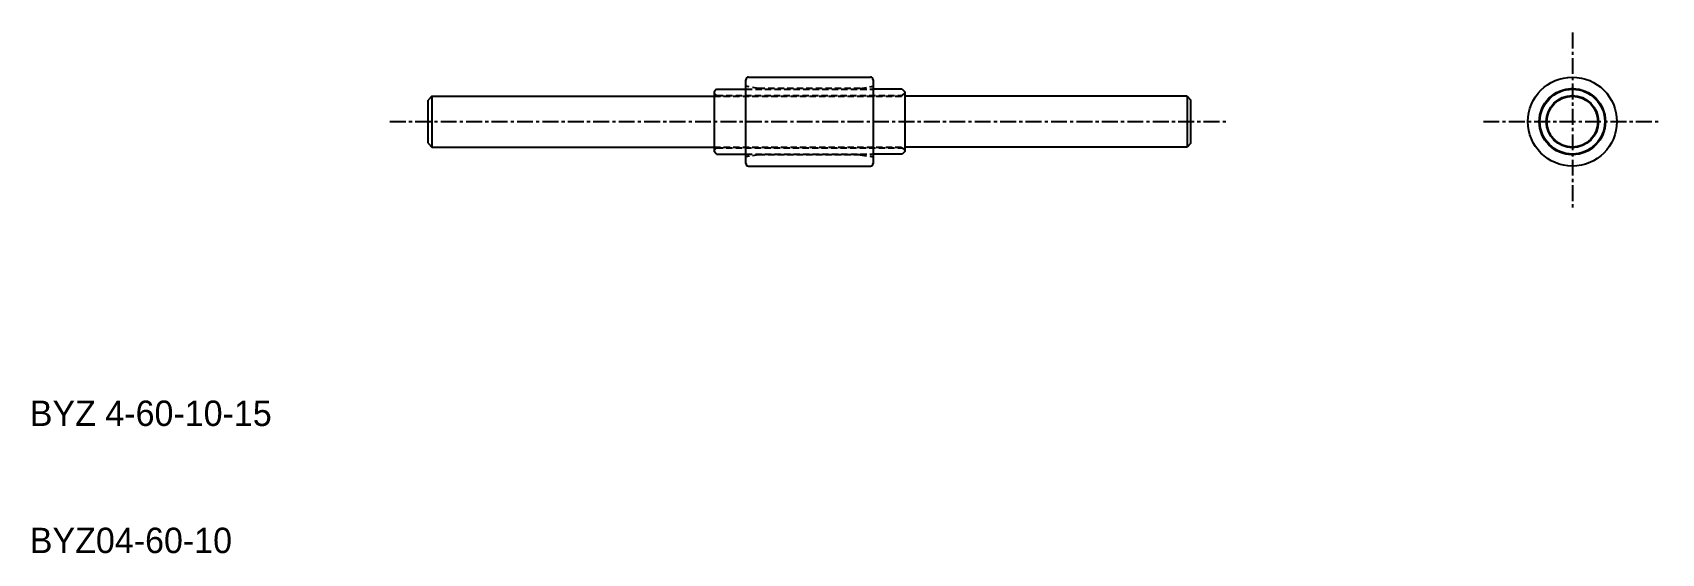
# Model space of a CAD drawing. Extents: x 10 to 138, y 99 to 140.
import ezdxf

# ---------------------------------------------------------------- set-up
doc = ezdxf.new("R2010")
doc.units = 0
doc.linetypes.add('CENTER', pattern=[2, 1.25, -0.25, 0.25, -0.25])
doc.linetypes.add('DASHED', pattern=[0.75, 0.5, -0.25])
doc.layers.get('0').update_dxf_attribs({"linetype": 'CONTINUOUS'})
doc.layers.add('CENTER', color=1, linetype='CENTER')

msp = doc.modelspace()

# ---------------------------------------------------------------- linework, layer by layer
at = {"color": 7, "linetype": 'CONTINUOUS'}
for p, q in [((66.32, 129.61), (66.32, 136.21)), ((66.52, 136.41), (76.12, 136.41)), ((76.32, 136.21), (76.32, 129.61)), ((41.62, 134.91), (41.32, 134.61)), ((41.32, 131.21), (41.32, 134.61)), ((41.62, 134.91), (41.62, 130.91)), ((41.62, 134.91), (63.82, 134.91)), ((64.02, 135.46), (63.82, 135.26)), ((63.82, 135.26), (63.82, 130.56)), ((64.02, 135.46), (66.32, 135.46)), ((78.62, 135.46), (76.32, 135.46)), ((78.62, 135.46), (78.82, 135.26)), ((78.82, 135.26), (78.82, 130.56)), ((101.02, 134.91), (78.82, 134.91)), ((101.02, 134.91), (101.32, 134.61)), ((101.02, 134.91), (101.02, 130.91)), ((101.32, 131.21), (101.32, 134.61)), ((41.32, 131.21), (41.62, 130.91)), ((41.62, 130.91), (63.82, 130.91)), ((101.02, 130.91), (78.82, 130.91)), ((101.32, 131.21), (101.02, 130.91)), ((64.02, 130.36), (63.82, 130.56)), ((64.02, 130.36), (66.32, 130.36)), ((66.52, 129.41), (76.12, 129.41)), ((78.62, 130.36), (76.32, 130.36)), ((78.82, 130.56), (78.62, 130.36))]:
    msp.add_line(p, q, dxfattribs=at)
at = {"color": 3, "linetype": 'DASHED'}
for p, q in [((64.02, 134.96), (63.82, 135.16)), ((63.82, 134.91), (78.82, 134.91)), ((64.02, 134.96), (78.62, 134.96)), ((67.32, 135.51), (66.32, 135.69)), ((66.32, 135.46), (76.32, 135.46)), ((75.32, 135.51), (67.32, 135.51)), ((75.32, 135.51), (76.32, 135.69)), ((78.62, 134.96), (78.82, 135.16)), ((63.82, 130.91), (78.82, 130.91)), ((64.02, 130.86), (63.82, 130.66)), ((64.02, 130.86), (78.62, 130.86)), ((78.62, 130.86), (78.82, 130.66)), ((66.32, 130.36), (76.32, 130.36)), ((67.32, 130.31), (66.32, 130.14)), ((75.32, 130.31), (67.32, 130.31)), ((75.32, 130.31), (76.32, 130.14))]:
    msp.add_line(p, q, dxfattribs=at)
at = {"color": 7, "linetype": 'CONTINUOUS'}
for radius in [3.5, 2.6, 2.55, 2.05, 2]:
    msp.add_circle((131.32, 132.91), radius, dxfattribs=at)
for centre, radius, start, end in [((66.52, 136.21), 0.2, 90, 180), ((76.12, 136.21), 0.2, 0, 90), ((131.32, 135.21), 0.3, 54.43, 125.57), ((131.32, 135.21), 0.3, 238.5681, 301.4319), ((129.33, 134.06), 0.3, 114.43, 185.57), ((129.33, 134.06), 0.3, 298.5681, 1.4319), ((133.32, 134.06), 0.3, 178.5681, 241.4319), ((133.32, 134.06), 0.3, 354.43, 65.57), ((129.33, 131.76), 0.3, 358.5681, 61.4319), ((133.32, 131.76), 0.3, 118.5681, 181.4319), ((129.33, 131.76), 0.3, 174.43, 245.57), ((131.32, 130.61), 0.3, 58.5681, 121.4319), ((133.32, 131.76), 0.3, 294.43, 5.57), ((66.52, 129.61), 0.2, 180, 270), ((76.12, 129.61), 0.2, 270, 0), ((131.32, 130.61), 0.3, 234.43, 305.57)]:
    msp.add_arc(centre, radius, start, end, dxfattribs=at)
at = {"layer": 'CENTER', "color": 1, "linetype": 'CENTER'}
for p, q in [((131.32, 139.91), (131.32, 125.91)), ((38.32, 132.91), (104.32, 132.91)), ((124.32, 132.91), (138.32, 132.91))]:
    msp.add_line(p, q, dxfattribs=at)

# ---------------------------------------------------------------- texts
at = {"color": 7, "linetype": 'CONTINUOUS'}
for s, p in [('BYZ 4-60-10-15', (10, 108.97)), ('BYZ04-60-10', (10, 98.97))]:
    msp.add_text(s, height=2, dxfattribs=at).set_placement(p)

doc.saveas('drawing.dxf')
